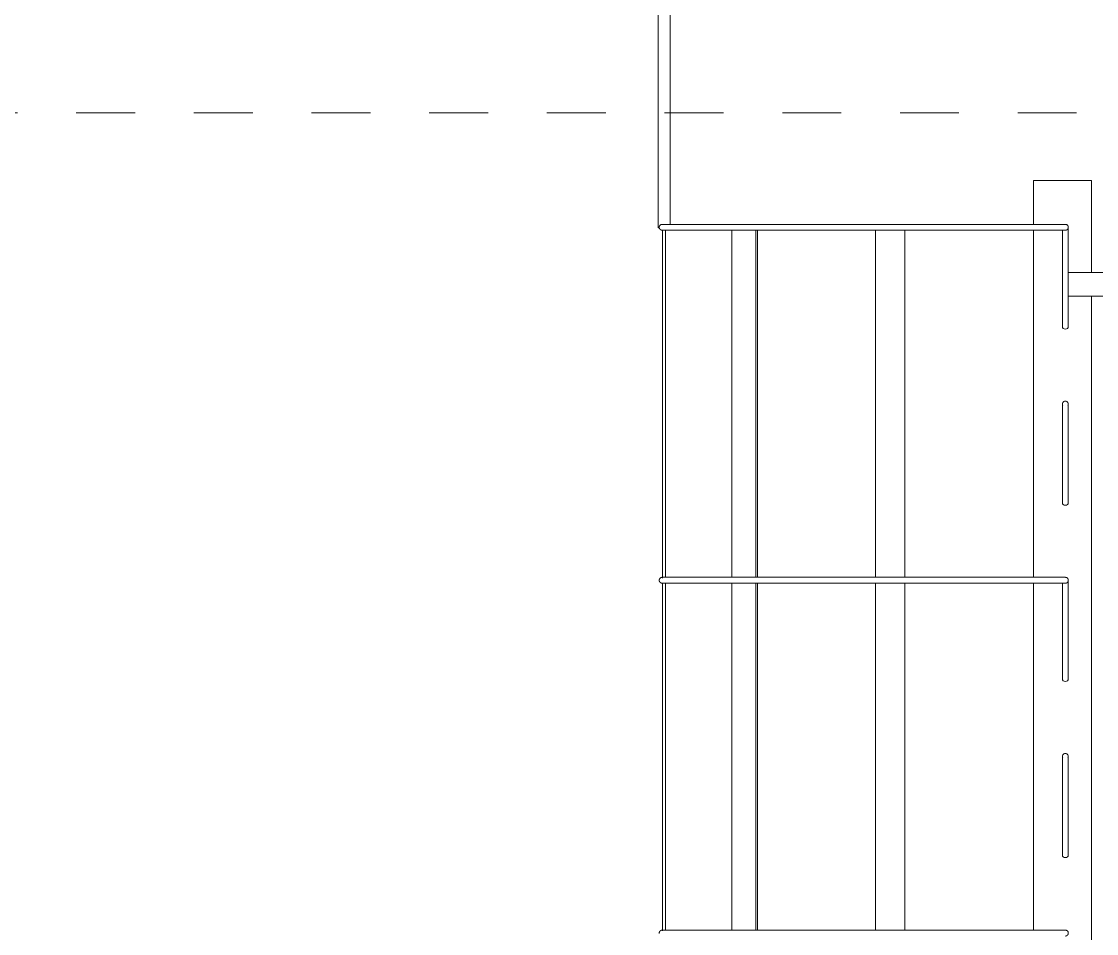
# Model space of a CAD drawing. Header units: metres. Extents: x -3 to 137, y -7 to 15.
# Drawn here: x 111.596 to 113.423, y 9.727 to 11.277 of the extents above; entities that cross this region are included whole.
import ezdxf

# ---------------------------------------------------------------- set-up
doc = ezdxf.new("R2010")
doc.units = ezdxf.units.M
doc.linetypes.add('Centre', pattern=[0.03175, 0.00635, -0.00475, 0.0159, -0.00475])
doc.layers.add('A-FLOR-LEVL', color=7, linetype='Continuous', lineweight=9)
doc.layers.add('A-GENM', color=7, linetype='Continuous', lineweight=9)

# ---------------------------------------------------------------- blocks, each defined once
blk = doc.blocks.new('M_Escalera acceso cubierta - M_Escalera acceso cubierta-2778226-Elevation 6 - a')
at = {"layer": 'A-GENM', "color": 8, "true_color": 0x808080}
for p, q in [((-12.64, 12.1618), (-12.64, 10.9257)), ((-12.62, 10.9318), (-12.62, 12.1618)), ((-12.0024, 11.0065), (-12.0024, 10.9315)), ((-11.9531, 11.0065), (-12.0024, 11.0065)), ((-11.9038, 11.0065), (-11.9531, 11.0065)), ((-11.9038, 10.8497), (-11.9038, 11.0065)), ((-12.64, 10.9257), (-12.639, 10.9257)), ((-11.9481, 10.9318), (-12.3155, 10.9318)), ((-12.6325, 10.3306), (-12.6325, 10.9225)), ((-12.6275, 10.9218), (-12.6275, 10.3317)), ((-12.5151, 10.9217), (-12.5151, 10.3322)), ((-12.4741, 10.922), (-12.4741, 10.3314)), ((-12.4712, 10.922), (-12.4712, 10.3314)), ((-12.3155, 10.9218), (-11.9481, 10.9218)), ((-12.2707, 10.9219), (-12.2707, 10.3317)), ((-12.2207, 10.3317), (-12.2207, 10.9219)), ((-12.0024, 10.922), (-12.0024, 10.3316)), ((-11.9531, 10.8892), (-11.9531, 10.758)), ((-11.9431, 10.758), (-11.9431, 10.8892)), ((-11.5198, 10.8498), (-11.9434, 10.8498)), ((-11.9404, 10.8498), (-11.9434, 10.8498)), ((-11.9433, 10.8098), (-11.5198, 10.8098)), ((-11.9433, 10.8098), (-11.9404, 10.8098)), ((-11.9038, 8.5697), (-11.9038, 10.8098)), ((-11.9531, 10.5898), (-11.9531, 10.4586)), ((-11.9431, 10.4586), (-11.9431, 10.5898)), ((-12.6325, 9.731), (-12.6325, 10.3226)), ((-11.9481, 10.3319), (-12.3155, 10.3319)), ((-12.6275, 10.3219), (-12.6275, 9.7321)), ((-12.5151, 10.3218), (-12.5151, 9.7326)), ((-12.4741, 10.3222), (-12.4741, 9.7318)), ((-12.4712, 10.3221), (-12.4712, 9.7318)), ((-12.3155, 10.3219), (-11.9481, 10.3219)), ((-12.2707, 10.3221), (-12.2707, 9.7321)), ((-12.2207, 9.7321), (-12.2207, 10.3221)), ((-12.0024, 10.3221), (-12.0024, 9.732)), ((-11.9531, 10.2904), (-11.9531, 10.1592)), ((-11.9431, 10.1592), (-11.9431, 10.2904)), ((-11.9531, 9.991), (-11.9531, 9.8599)), ((-11.9431, 9.8599), (-11.9431, 9.991)), ((-11.9481, 9.7323), (-12.3155, 9.7323))]:
    blk.add_line(p, q, dxfattribs=at)
at = {"layer": 'A-GENM', "color": 8, "true_color": 0x808080, "flags": 128}
for points in [[(-12.6383, 10.9268), (-12.6383, 10.927), (-12.6383, 10.9272), (-12.6383, 10.9274), (-12.6382, 10.9276), (-12.6382, 10.9278), (-12.6382, 10.928), (-12.6381, 10.9281), (-12.6381, 10.9283), (-12.638, 10.9285), (-12.6379, 10.9287), (-12.6378, 10.9289), (-12.6377, 10.9291), (-12.6376, 10.9292), (-12.6375, 10.9294), (-12.6374, 10.9296), (-12.6373, 10.9297), (-12.6372, 10.9299), (-12.6371, 10.9301), (-12.6369, 10.9302), (-12.6368, 10.9303), (-12.6366, 10.9305), (-12.6365, 10.9306), (-12.6363, 10.9307), (-12.6362, 10.9309), (-12.636, 10.931), (-12.6358, 10.9311), (-12.6357, 10.9312), (-12.6355, 10.9313), (-12.6353, 10.9313), (-12.6351, 10.9314), (-12.6349, 10.9315), (-12.6347, 10.9316), (-12.6346, 10.9316), (-12.6344, 10.9317), (-12.6342, 10.9317), (-12.634, 10.9317), (-12.6338, 10.9317), (-12.6336, 10.9318), (-12.6334, 10.9318), (-12.6333, 10.9318)], [(-12.6333, 10.9218), (-12.6335, 10.9218), (-12.6337, 10.9218), (-12.6339, 10.9218), (-12.6341, 10.9218), (-12.6343, 10.9219), (-12.6345, 10.9219), (-12.6347, 10.922), (-12.6349, 10.922), (-12.6351, 10.9221), (-12.6353, 10.9222), (-12.6354, 10.9222), (-12.6356, 10.9223), (-12.6358, 10.9224), (-12.636, 10.9225), (-12.6361, 10.9226), (-12.6363, 10.9228), (-12.6365, 10.9229), (-12.6366, 10.923), (-12.6368, 10.9231), (-12.6369, 10.9233), (-12.637, 10.9234), (-12.6372, 10.9236), (-12.6373, 10.9237), (-12.6374, 10.9239), (-12.6375, 10.9241), (-12.6376, 10.9242), (-12.6377, 10.9244), (-12.6378, 10.9246), (-12.6379, 10.9248), (-12.638, 10.925), (-12.638, 10.9251), (-12.6381, 10.9253), (-12.6382, 10.9255), (-12.6382, 10.9257), (-12.6382, 10.9259), (-12.6383, 10.9261), (-12.6383, 10.9263), (-12.6383, 10.9265), (-12.6383, 10.9267), (-12.6383, 10.9268)], [(-12.3155, 10.9318), (-12.3282, 10.9318), (-12.3409, 10.9318), (-12.3535, 10.9318), (-12.3661, 10.9318), (-12.3786, 10.9318), (-12.391, 10.9318), (-12.4033, 10.9318), (-12.4155, 10.9318), (-12.4274, 10.9318), (-12.4393, 10.9318), (-12.4509, 10.9318), (-12.4623, 10.9318), (-12.4734, 10.9318), (-12.4843, 10.9318), (-12.4949, 10.9318), (-12.5053, 10.9318), (-12.5153, 10.9318), (-12.5251, 10.9318), (-12.5344, 10.9318), (-12.5435, 10.9318), (-12.5522, 10.9318), (-12.5604, 10.9318), (-12.5683, 10.9318), (-12.5758, 10.9318), (-12.5829, 10.9318), (-12.5896, 10.9318), (-12.5958, 10.9318), (-12.6016, 10.9318), (-12.6069, 10.9318), (-12.6117, 10.9318), (-12.6161, 10.9318), (-12.62, 10.9318), (-12.6234, 10.9318), (-12.6263, 10.9318), (-12.6287, 10.9318), (-12.6306, 10.9318), (-12.632, 10.9318), (-12.6329, 10.9318), (-12.6333, 10.9318), (-12.6333, 10.9318)], [(-12.6333, 10.9318), (-12.6331, 10.9318), (-12.6323, 10.9318), (-12.631, 10.9318), (-12.6293, 10.9318)], [(-12.62, 10.9318), (-12.6172, 10.9318), (-12.6129, 10.9318), (-12.6082, 10.9318), (-12.603, 10.9318), (-12.5974, 10.9318), (-12.5913, 10.9318), (-12.5848, 10.9318), (-12.5778, 10.9318), (-12.5704, 10.9318), (-12.5626, 10.9318), (-12.5544, 10.9318), (-12.5459, 10.9318), (-12.5369, 10.9318), (-12.5276, 10.9318), (-12.518, 10.9318), (-12.508, 10.9318), (-12.4978, 10.9318), (-12.4872, 10.9318), (-12.4764, 10.9318), (-12.4653, 10.9318), (-12.454, 10.9318), (-12.4424, 10.9318), (-12.4307, 10.9318), (-12.4187, 10.9318), (-12.4066, 10.9318), (-12.3944, 10.9318), (-12.382, 10.9318), (-12.3695, 10.9318), (-12.3569, 10.9318), (-12.3443, 10.9318), (-12.3316, 10.9318), (-12.3189, 10.9318), (-12.3155, 10.9318)], [(-11.9431, 10.8892), (-11.9431, 10.8896), (-11.9431, 10.89), (-11.9431, 10.8905), (-11.9431, 10.891), (-11.9431, 10.8915), (-11.9431, 10.892), (-11.9431, 10.8926), (-11.9431, 10.8931), (-11.9431, 10.8937), (-11.9431, 10.8943), (-11.9431, 10.895), (-11.9431, 10.8956), (-11.9431, 10.8963), (-11.9431, 10.897), (-11.9431, 10.8977), (-11.9431, 10.8984), (-11.9431, 10.8991), (-11.9431, 10.8998), (-11.9431, 10.9006), (-11.9431, 10.9013), (-11.9431, 10.9021), (-11.9431, 10.9029), (-11.9431, 10.9037), (-11.9431, 10.9044), (-11.9431, 10.9052), (-11.9431, 10.906), (-11.9431, 10.9068), (-11.9431, 10.9076), (-11.9431, 10.9083), (-11.9431, 10.9091), (-11.9431, 10.9099), (-11.9431, 10.9106), (-11.9431, 10.9114), (-11.9431, 10.9121), (-11.9431, 10.9129), (-11.9431, 10.9136), (-11.9431, 10.9143), (-11.9431, 10.915), (-11.9431, 10.9157), (-11.9431, 10.9164), (-11.9431, 10.9171), (-11.9431, 10.9177), (-11.9431, 10.9183), (-11.9431, 10.9189), (-11.9431, 10.9195), (-11.9431, 10.9201), (-11.9431, 10.9206), (-11.9431, 10.9211), (-11.9431, 10.9216), (-11.9431, 10.9221), (-11.9431, 10.9225), (-11.9431, 10.9229), (-11.9431, 10.9233), (-11.9431, 10.9237), (-11.9431, 10.924), (-11.9431, 10.9243), (-11.9431, 10.9246), (-11.9431, 10.9248), (-11.9431, 10.925), (-11.9431, 10.9252), (-11.9431, 10.9254), (-11.9431, 10.9255)], [(-12.6287, 10.9218), (-12.6306, 10.9218), (-12.632, 10.9218), (-12.6329, 10.9218), (-12.6333, 10.9218), (-12.6333, 10.9218)], [(-12.6333, 10.9218), (-12.6331, 10.9218), (-12.6323, 10.9218), (-12.631, 10.9218), (-12.6293, 10.9218), (-12.627, 10.9218), (-12.6242, 10.9218), (-12.6209, 10.9218), (-12.6172, 10.9218), (-12.6129, 10.9218), (-12.6082, 10.9218), (-12.603, 10.9218), (-12.5974, 10.9218), (-12.5913, 10.9218), (-12.5848, 10.9218), (-12.5778, 10.9218), (-12.5704, 10.9218), (-12.5626, 10.9218), (-12.5544, 10.9218), (-12.5459, 10.9218), (-12.5369, 10.9218), (-12.5276, 10.9218), (-12.518, 10.9218), (-12.508, 10.9218), (-12.4978, 10.9218), (-12.4872, 10.9218), (-12.4764, 10.9218), (-12.4653, 10.9218), (-12.454, 10.9218), (-12.4424, 10.9218), (-12.4307, 10.9218), (-12.4187, 10.9218), (-12.4066, 10.9218), (-12.3944, 10.9218), (-12.382, 10.9218), (-12.3695, 10.9218), (-12.3569, 10.9218), (-12.3443, 10.9218), (-12.3316, 10.9218), (-12.3189, 10.9218), (-12.3155, 10.9218)], [(-12.5153, 10.9218), (-12.5251, 10.9218), (-12.5344, 10.9218), (-12.5435, 10.9218), (-12.5522, 10.9218), (-12.5604, 10.9218), (-12.5683, 10.9218), (-12.5758, 10.9218), (-12.5829, 10.9218), (-12.5896, 10.9218), (-12.5958, 10.9218), (-12.6016, 10.9218), (-12.6069, 10.9218), (-12.6117, 10.9218), (-12.6161, 10.9218), (-12.62, 10.9218), (-12.6234, 10.9218), (-12.6263, 10.9218), (-12.6275, 10.9218)], [(-12.3155, 10.9218), (-12.3282, 10.9218), (-12.3409, 10.9218), (-12.3535, 10.9218), (-12.3661, 10.9218), (-12.3786, 10.9218), (-12.391, 10.9218), (-12.4033, 10.9218), (-12.4155, 10.9218), (-12.4274, 10.9218), (-12.4393, 10.9218), (-12.4509, 10.9218), (-12.4623, 10.9218), (-12.4712, 10.9218)], [(-11.9531, 10.9218), (-11.9531, 10.9213), (-11.9531, 10.9208), (-11.9531, 10.9203), (-11.9531, 10.9197), (-11.9531, 10.9192), (-11.9531, 10.9186), (-11.9531, 10.918), (-11.9531, 10.9173), (-11.9531, 10.9167), (-11.9531, 10.916), (-11.9531, 10.9153), (-11.9531, 10.9146), (-11.9531, 10.9139), (-11.9531, 10.9132), (-11.9531, 10.9125), (-11.9531, 10.9117), (-11.9531, 10.911), (-11.9531, 10.9102), (-11.9531, 10.9095), (-11.9531, 10.9087), (-11.9531, 10.9079), (-11.9531, 10.9071), (-11.9531, 10.9063), (-11.9531, 10.9056), (-11.9531, 10.9048), (-11.9531, 10.904), (-11.9531, 10.9032), (-11.9531, 10.9025), (-11.9531, 10.9017), (-11.9531, 10.9009), (-11.9531, 10.9002), (-11.9531, 10.8994), (-11.9531, 10.8987), (-11.9531, 10.898), (-11.9531, 10.8973), (-11.9531, 10.8966), (-11.9531, 10.8959), (-11.9531, 10.8953), (-11.9531, 10.8946), (-11.9531, 10.894), (-11.9531, 10.8934), (-11.9531, 10.8928), (-11.9531, 10.8923), (-11.9531, 10.8917), (-11.9531, 10.8912), (-11.9531, 10.8907), (-11.9531, 10.8902), (-11.9531, 10.8898), (-11.9531, 10.8894), (-11.9531, 10.8892)], [(-11.9531, 10.6263), (-11.9531, 10.6263), (-11.9531, 10.6262), (-11.9531, 10.6261), (-11.9531, 10.626), (-11.9531, 10.6259), (-11.9531, 10.6257), (-11.9531, 10.6255), (-11.9531, 10.6253), (-11.9531, 10.625), (-11.9531, 10.6247), (-11.9531, 10.6244), (-11.9531, 10.6241), (-11.9531, 10.6237), (-11.9531, 10.6233), (-11.9531, 10.6229), (-11.9531, 10.6224), (-11.9531, 10.6219), (-11.9531, 10.6214), (-11.9531, 10.6209), (-11.9531, 10.6204), (-11.9531, 10.6198), (-11.9531, 10.6192), (-11.9531, 10.6186), (-11.9531, 10.6179), (-11.9531, 10.6173), (-11.9531, 10.6166), (-11.9531, 10.6159), (-11.9531, 10.6153), (-11.9531, 10.6145), (-11.9531, 10.6138), (-11.9531, 10.6131), (-11.9531, 10.6123), (-11.9531, 10.6116), (-11.9531, 10.6108), (-11.9531, 10.6101), (-11.9531, 10.6093), (-11.9531, 10.6085), (-11.9531, 10.6077), (-11.9531, 10.6069), (-11.9531, 10.6062), (-11.9531, 10.6054), (-11.9531, 10.6046), (-11.9531, 10.6038), (-11.9531, 10.6031), (-11.9531, 10.6023), (-11.9531, 10.6015), (-11.9531, 10.6008), (-11.9531, 10.6), (-11.9531, 10.5993), (-11.9531, 10.5986), (-11.9531, 10.5979), (-11.9531, 10.5972), (-11.9531, 10.5965), (-11.9531, 10.5959), (-11.9531, 10.5952), (-11.9531, 10.5946), (-11.9531, 10.594), (-11.9531, 10.5934), (-11.9531, 10.5929), (-11.9531, 10.5923), (-11.9531, 10.5918), (-11.9531, 10.5913), (-11.9531, 10.5908), (-11.9531, 10.5904), (-11.9531, 10.59), (-11.9531, 10.5898)], [(-11.9431, 10.5898), (-11.9431, 10.5902), (-11.9431, 10.5906), (-11.9431, 10.5911), (-11.9431, 10.5916), (-11.9431, 10.5921), (-11.9431, 10.5926), (-11.9431, 10.5932), (-11.9431, 10.5937), (-11.9431, 10.5943), (-11.9431, 10.5949), (-11.9431, 10.5956), (-11.9431, 10.5962), (-11.9431, 10.5969), (-11.9431, 10.5976), (-11.9431, 10.5983), (-11.9431, 10.599), (-11.9431, 10.5997), (-11.9431, 10.6005), (-11.9431, 10.6012), (-11.9431, 10.602), (-11.9431, 10.6027), (-11.9431, 10.6035), (-11.9431, 10.6043), (-11.9431, 10.605), (-11.9431, 10.6058), (-11.9431, 10.6066), (-11.9431, 10.6074), (-11.9431, 10.6082), (-11.9431, 10.6089), (-11.9431, 10.6097), (-11.9431, 10.6105), (-11.9431, 10.6112), (-11.9431, 10.612), (-11.9431, 10.6127), (-11.9431, 10.6135), (-11.9431, 10.6142), (-11.9431, 10.6149), (-11.9431, 10.6156), (-11.9431, 10.6163), (-11.9431, 10.617), (-11.9431, 10.6177), (-11.9431, 10.6183), (-11.9431, 10.6189), (-11.9431, 10.6195), (-11.9431, 10.6201), (-11.9431, 10.6207), (-11.9431, 10.6212), (-11.9431, 10.6217), (-11.9431, 10.6222), (-11.9431, 10.6227), (-11.9431, 10.6231), (-11.9431, 10.6235), (-11.9431, 10.6239), (-11.9431, 10.6243), (-11.9431, 10.6246), (-11.9431, 10.6249), (-11.9431, 10.6252), (-11.9431, 10.6254), (-11.9431, 10.6256), (-11.9431, 10.6258), (-11.9431, 10.626), (-11.9431, 10.6261), (-11.9431, 10.6262), (-11.9431, 10.6262), (-11.9431, 10.6263), (-11.9431, 10.6263)], [(-12.6383, 10.3269), (-12.6383, 10.3271), (-12.6383, 10.3273), (-12.6383, 10.3275), (-12.6382, 10.3277), (-12.6382, 10.3279), (-12.6382, 10.3281), (-12.6381, 10.3283), (-12.6381, 10.3285), (-12.638, 10.3286), (-12.6379, 10.3288), (-12.6378, 10.329), (-12.6377, 10.3292), (-12.6376, 10.3294), (-12.6375, 10.3295), (-12.6374, 10.3297), (-12.6373, 10.3299), (-12.6372, 10.33), (-12.6371, 10.3302), (-12.6369, 10.3303), (-12.6368, 10.3305), (-12.6366, 10.3306), (-12.6365, 10.3307), (-12.6363, 10.3309), (-12.6362, 10.331), (-12.636, 10.3311), (-12.6358, 10.3312), (-12.6357, 10.3313), (-12.6355, 10.3314), (-12.6353, 10.3315), (-12.6351, 10.3315), (-12.6349, 10.3316), (-12.6347, 10.3317), (-12.6346, 10.3317), (-12.6344, 10.3318), (-12.6342, 10.3318), (-12.634, 10.3318), (-12.6338, 10.3319), (-12.6336, 10.3319), (-12.6334, 10.3319), (-12.6333, 10.3319)], [(-12.6333, 10.3219), (-12.6335, 10.3219), (-12.6337, 10.3219), (-12.6339, 10.3219), (-12.6341, 10.3219), (-12.6343, 10.322), (-12.6345, 10.322), (-12.6347, 10.3221), (-12.6349, 10.3221), (-12.6351, 10.3222), (-12.6353, 10.3223), (-12.6354, 10.3224), (-12.6356, 10.3225), (-12.6358, 10.3225), (-12.636, 10.3226), (-12.6361, 10.3228), (-12.6363, 10.3229), (-12.6365, 10.323), (-12.6366, 10.3231), (-12.6368, 10.3233), (-12.6369, 10.3234), (-12.637, 10.3235), (-12.6372, 10.3237), (-12.6373, 10.3239), (-12.6374, 10.324), (-12.6375, 10.3242), (-12.6376, 10.3244), (-12.6377, 10.3245), (-12.6378, 10.3247), (-12.6379, 10.3249), (-12.638, 10.3251), (-12.638, 10.3253), (-12.6381, 10.3255), (-12.6382, 10.3256), (-12.6382, 10.3258), (-12.6382, 10.326), (-12.6383, 10.3262), (-12.6383, 10.3264), (-12.6383, 10.3266), (-12.6383, 10.3268), (-12.6383, 10.3269)], [(-12.3155, 10.3319), (-12.3282, 10.3319), (-12.3409, 10.3319), (-12.3535, 10.3319), (-12.3661, 10.3319), (-12.3786, 10.3319), (-12.391, 10.3319), (-12.4033, 10.3319), (-12.4155, 10.3319), (-12.4274, 10.3319), (-12.4393, 10.3319), (-12.4509, 10.3319), (-12.4623, 10.3319), (-12.4734, 10.3319), (-12.4843, 10.3319), (-12.4949, 10.3319), (-12.5053, 10.3319), (-12.5153, 10.3319), (-12.5251, 10.3319), (-12.5344, 10.3319), (-12.5435, 10.3319), (-12.5522, 10.3319), (-12.5604, 10.3319), (-12.5683, 10.3319), (-12.5758, 10.3319), (-12.5829, 10.3319), (-12.5896, 10.3319), (-12.5958, 10.3319), (-12.6016, 10.3319), (-12.6069, 10.3319), (-12.6117, 10.3319), (-12.6161, 10.3319), (-12.62, 10.3319), (-12.6234, 10.3319), (-12.6263, 10.3319), (-12.6287, 10.3319), (-12.6306, 10.3319), (-12.632, 10.3319), (-12.6329, 10.3319), (-12.6333, 10.3319), (-12.6333, 10.3319)], [(-12.6333, 10.3319), (-12.6331, 10.3319), (-12.6323, 10.3319), (-12.631, 10.3319), (-12.6293, 10.3319)], [(-12.627, 10.3319), (-12.6242, 10.3319), (-12.6209, 10.3319), (-12.6172, 10.3319), (-12.6129, 10.3319), (-12.6082, 10.3319), (-12.603, 10.3319), (-12.5974, 10.3319), (-12.5913, 10.3319), (-12.5848, 10.3319), (-12.5778, 10.3319), (-12.5704, 10.3319), (-12.5626, 10.3319), (-12.5544, 10.3319), (-12.5459, 10.3319), (-12.5369, 10.3319), (-12.5276, 10.3319), (-12.518, 10.3319), (-12.5151, 10.3319)], [(-12.4712, 10.3319), (-12.4653, 10.3319), (-12.454, 10.3319), (-12.4424, 10.3319), (-12.4307, 10.3319), (-12.4187, 10.3319), (-12.4066, 10.3319), (-12.3944, 10.3319), (-12.382, 10.3319), (-12.3695, 10.3319), (-12.3569, 10.3319), (-12.3443, 10.3319), (-12.3316, 10.3319), (-12.3189, 10.3319), (-12.3155, 10.3319)], [(-11.9431, 10.2904), (-11.9431, 10.2908), (-11.9431, 10.2912), (-11.9431, 10.2917), (-11.9431, 10.2922), (-11.9431, 10.2927), (-11.9431, 10.2932), (-11.9431, 10.2938), (-11.9431, 10.2943), (-11.9431, 10.2949), (-11.9431, 10.2956), (-11.9431, 10.2962), (-11.9431, 10.2968), (-11.9431, 10.2975), (-11.9431, 10.2982), (-11.9431, 10.2989), (-11.9431, 10.2996), (-11.9431, 10.3003), (-11.9431, 10.3011), (-11.9431, 10.3018), (-11.9431, 10.3026), (-11.9431, 10.3033), (-11.9431, 10.3041), (-11.9431, 10.3049), (-11.9431, 10.3056), (-11.9431, 10.3064), (-11.9431, 10.3072), (-11.9431, 10.308), (-11.9431, 10.3088), (-11.9431, 10.3095), (-11.9431, 10.3103), (-11.9431, 10.3111), (-11.9431, 10.3118), (-11.9431, 10.3126), (-11.9431, 10.3134), (-11.9431, 10.3141), (-11.9431, 10.3148), (-11.9431, 10.3155), (-11.9431, 10.3162), (-11.9431, 10.3169), (-11.9431, 10.3176), (-11.9431, 10.3183), (-11.9431, 10.3189), (-11.9431, 10.3195), (-11.9431, 10.3201), (-11.9431, 10.3207), (-11.9431, 10.3213), (-11.9431, 10.3218), (-11.9431, 10.3223), (-11.9431, 10.3228), (-11.9431, 10.3233), (-11.9431, 10.3237), (-11.9431, 10.3241), (-11.9431, 10.3245), (-11.9431, 10.3249), (-11.9431, 10.3252), (-11.9431, 10.3255)], [(-12.6287, 10.3219), (-12.6306, 10.3219), (-12.632, 10.3219), (-12.6329, 10.3219), (-12.6333, 10.3219), (-12.6333, 10.3219)], [(-12.6333, 10.3219), (-12.6331, 10.3219), (-12.6323, 10.3219), (-12.631, 10.3219), (-12.6293, 10.3219), (-12.627, 10.3219), (-12.6242, 10.3219), (-12.6209, 10.3219), (-12.6172, 10.3219), (-12.6129, 10.3219), (-12.6082, 10.3219), (-12.603, 10.3219), (-12.5974, 10.3219), (-12.5913, 10.3219), (-12.5848, 10.3219), (-12.5778, 10.3219), (-12.5704, 10.3219), (-12.5626, 10.3219), (-12.5544, 10.3219), (-12.5459, 10.3219), (-12.5369, 10.3219), (-12.5276, 10.3219), (-12.518, 10.3219), (-12.508, 10.3219), (-12.4978, 10.3219), (-12.4872, 10.3219), (-12.4764, 10.3219), (-12.4653, 10.3219), (-12.454, 10.3219), (-12.4424, 10.3219), (-12.4307, 10.3219), (-12.4187, 10.3219), (-12.4066, 10.3219), (-12.3944, 10.3219), (-12.382, 10.3219), (-12.3695, 10.3219), (-12.3569, 10.3219), (-12.3443, 10.3219), (-12.3316, 10.3219), (-12.3189, 10.3219), (-12.3155, 10.3219)], [(-12.5153, 10.3219), (-12.5251, 10.3219), (-12.5344, 10.3219), (-12.5435, 10.3219), (-12.5522, 10.3219), (-12.5604, 10.3219), (-12.5683, 10.3219), (-12.5758, 10.3219), (-12.5829, 10.3219), (-12.5896, 10.3219), (-12.5958, 10.3219), (-12.6016, 10.3219), (-12.6069, 10.3219), (-12.6117, 10.3219), (-12.6161, 10.3219), (-12.62, 10.3219), (-12.6234, 10.3219), (-12.6263, 10.3219), (-12.6275, 10.3219)], [(-12.3155, 10.3219), (-12.3282, 10.3219), (-12.3409, 10.3219), (-12.3535, 10.3219), (-12.3661, 10.3219), (-12.3786, 10.3219), (-12.391, 10.3219), (-12.4033, 10.3219), (-12.4155, 10.3219), (-12.4274, 10.3219), (-12.4393, 10.3219), (-12.4509, 10.3219), (-12.4623, 10.3219), (-12.4712, 10.3219)], [(-11.9531, 10.322), (-11.9531, 10.3215), (-11.9531, 10.321), (-11.9531, 10.3204), (-11.9531, 10.3198), (-11.9531, 10.3192), (-11.9531, 10.3185), (-11.9531, 10.3179), (-11.9531, 10.3172), (-11.9531, 10.3166), (-11.9531, 10.3159), (-11.9531, 10.3151), (-11.9531, 10.3144), (-11.9531, 10.3137), (-11.9531, 10.3129), (-11.9531, 10.3122), (-11.9531, 10.3114), (-11.9531, 10.3107), (-11.9531, 10.3099), (-11.9531, 10.3091), (-11.9531, 10.3083), (-11.9531, 10.3075), (-11.9531, 10.3068), (-11.9531, 10.306), (-11.9531, 10.3052), (-11.9531, 10.3044), (-11.9531, 10.3037), (-11.9531, 10.3029), (-11.9531, 10.3021), (-11.9531, 10.3014), (-11.9531, 10.3006), (-11.9531, 10.2999), (-11.9531, 10.2992), (-11.9531, 10.2985), (-11.9531, 10.2978), (-11.9531, 10.2971), (-11.9531, 10.2965), (-11.9531, 10.2958), (-11.9531, 10.2952), (-11.9531, 10.2946), (-11.9531, 10.294), (-11.9531, 10.2935), (-11.9531, 10.2929), (-11.9531, 10.2924), (-11.9531, 10.2919), (-11.9531, 10.2914), (-11.9531, 10.291), (-11.9531, 10.2906), (-11.9531, 10.2904)], [(-11.9531, 10.0275), (-11.9531, 10.0275), (-11.9531, 10.0274), (-11.9531, 10.0273), (-11.9531, 10.0272), (-11.9531, 10.0271), (-11.9531, 10.0269), (-11.9531, 10.0267), (-11.9531, 10.0265), (-11.9531, 10.0262), (-11.9531, 10.0259), (-11.9531, 10.0256), (-11.9531, 10.0253), (-11.9531, 10.0249), (-11.9531, 10.0245), (-11.9531, 10.0241), (-11.9531, 10.0236), (-11.9531, 10.0231), (-11.9531, 10.0226), (-11.9531, 10.0221), (-11.9531, 10.0216), (-11.9531, 10.021), (-11.9531, 10.0204), (-11.9531, 10.0198), (-11.9531, 10.0192), (-11.9531, 10.0185), (-11.9531, 10.0178), (-11.9531, 10.0172), (-11.9531, 10.0165), (-11.9531, 10.0157), (-11.9531, 10.015), (-11.9531, 10.0143), (-11.9531, 10.0135), (-11.9531, 10.0128), (-11.9531, 10.012), (-11.9531, 10.0113), (-11.9531, 10.0105), (-11.9531, 10.0097), (-11.9531, 10.0089), (-11.9531, 10.0082), (-11.9531, 10.0074), (-11.9531, 10.0066), (-11.9531, 10.0058), (-11.9531, 10.005), (-11.9531, 10.0043), (-11.9531, 10.0035), (-11.9531, 10.0027), (-11.9531, 10.002), (-11.9531, 10.0013), (-11.9531, 10.0005), (-11.9531, 9.9998), (-11.9531, 9.9991), (-11.9531, 9.9984), (-11.9531, 9.9977), (-11.9531, 9.9971), (-11.9531, 9.9964), (-11.9531, 9.9958), (-11.9531, 9.9952), (-11.9531, 9.9946), (-11.9531, 9.9941), (-11.9531, 9.9935), (-11.9531, 9.993), (-11.9531, 9.9925), (-11.9531, 9.9921), (-11.9531, 9.9916), (-11.9531, 9.9912), (-11.9531, 9.991)], [(-11.9431, 9.991), (-11.9431, 9.9914), (-11.9431, 9.9918), (-11.9431, 9.9923), (-11.9431, 9.9928), (-11.9431, 9.9933), (-11.9431, 9.9938), (-11.9431, 9.9944), (-11.9431, 9.9949), (-11.9431, 9.9955), (-11.9431, 9.9962), (-11.9431, 9.9968), (-11.9431, 9.9974), (-11.9431, 9.9981), (-11.9431, 9.9988), (-11.9431, 9.9995), (-11.9431, 10.0002), (-11.9431, 10.0009), (-11.9431, 10.0017), (-11.9431, 10.0024), (-11.9431, 10.0032), (-11.9431, 10.0039), (-11.9431, 10.0047), (-11.9431, 10.0055), (-11.9431, 10.0062), (-11.9431, 10.007), (-11.9431, 10.0078), (-11.9431, 10.0086), (-11.9431, 10.0094), (-11.9431, 10.0101), (-11.9431, 10.0109), (-11.9431, 10.0117), (-11.9431, 10.0125), (-11.9431, 10.0132), (-11.9431, 10.014), (-11.9431, 10.0147), (-11.9431, 10.0154), (-11.9431, 10.0161), (-11.9431, 10.0168), (-11.9431, 10.0175), (-11.9431, 10.0182), (-11.9431, 10.0189), (-11.9431, 10.0195), (-11.9431, 10.0201), (-11.9431, 10.0207), (-11.9431, 10.0213), (-11.9431, 10.0219), (-11.9431, 10.0224), (-11.9431, 10.0229), (-11.9431, 10.0234), (-11.9431, 10.0239), (-11.9431, 10.0243), (-11.9431, 10.0247), (-11.9431, 10.0251), (-11.9431, 10.0255), (-11.9431, 10.0258), (-11.9431, 10.0261), (-11.9431, 10.0264), (-11.9431, 10.0266), (-11.9431, 10.0268), (-11.9431, 10.027), (-11.9431, 10.0272), (-11.9431, 10.0273), (-11.9431, 10.0274), (-11.9431, 10.0275), (-11.9431, 10.0275), (-11.9431, 10.0275)], [(-12.6383, 9.7273), (-12.6383, 9.7275), (-12.6383, 9.7277), (-12.6383, 9.7279), (-12.6382, 9.7281), (-12.6382, 9.7283), (-12.6382, 9.7285), (-12.6381, 9.7287), (-12.6381, 9.7289), (-12.638, 9.729), (-12.6379, 9.7292), (-12.6378, 9.7294), (-12.6377, 9.7296), (-12.6376, 9.7298), (-12.6375, 9.7299), (-12.6374, 9.7301), (-12.6373, 9.7303), (-12.6372, 9.7304), (-12.6371, 9.7306), (-12.6369, 9.7307), (-12.6368, 9.7309), (-12.6366, 9.731), (-12.6365, 9.7311), (-12.6363, 9.7313), (-12.6362, 9.7314), (-12.636, 9.7315), (-12.6358, 9.7316), (-12.6357, 9.7317), (-12.6355, 9.7318), (-12.6353, 9.7319), (-12.6351, 9.7319), (-12.6349, 9.732), (-12.6347, 9.7321), (-12.6346, 9.7321), (-12.6344, 9.7322), (-12.6342, 9.7322), (-12.634, 9.7322), (-12.6338, 9.7323), (-12.6336, 9.7323), (-12.6334, 9.7323), (-12.6333, 9.7323)], [(-12.6382, 9.7264), (-12.6383, 9.7266), (-12.6383, 9.7268), (-12.6383, 9.727), (-12.6383, 9.7272), (-12.6383, 9.7273)], [(-12.3155, 9.7323), (-12.3282, 9.7323), (-12.3409, 9.7323), (-12.3535, 9.7323), (-12.3661, 9.7323), (-12.3786, 9.7323), (-12.391, 9.7323), (-12.4033, 9.7323), (-12.4155, 9.7323), (-12.4274, 9.7323), (-12.4393, 9.7323), (-12.4509, 9.7323), (-12.4623, 9.7323), (-12.4734, 9.7323), (-12.4843, 9.7323), (-12.4949, 9.7323), (-12.5053, 9.7323), (-12.5153, 9.7323), (-12.5251, 9.7323), (-12.5344, 9.7323), (-12.5435, 9.7323), (-12.5522, 9.7323), (-12.5604, 9.7323), (-12.5683, 9.7323), (-12.5758, 9.7323), (-12.5829, 9.7323), (-12.5896, 9.7323), (-12.5958, 9.7323), (-12.6016, 9.7323), (-12.6069, 9.7323), (-12.6117, 9.7323), (-12.6161, 9.7323), (-12.62, 9.7323), (-12.6234, 9.7323), (-12.6263, 9.7323), (-12.6287, 9.7323), (-12.6306, 9.7323), (-12.632, 9.7323), (-12.6329, 9.7323), (-12.6333, 9.7323), (-12.6333, 9.7323)], [(-12.6333, 9.7323), (-12.6331, 9.7323), (-12.6323, 9.7323), (-12.631, 9.7323), (-12.6293, 9.7323)], [(-12.627, 9.7323), (-12.6242, 9.7323), (-12.6209, 9.7323), (-12.6172, 9.7323), (-12.6129, 9.7323), (-12.6082, 9.7323), (-12.603, 9.7323), (-12.5974, 9.7323), (-12.5913, 9.7323), (-12.5848, 9.7323), (-12.5778, 9.7323), (-12.5704, 9.7323), (-12.5626, 9.7323), (-12.5544, 9.7323), (-12.5459, 9.7323), (-12.5369, 9.7323), (-12.5276, 9.7323), (-12.518, 9.7323), (-12.5151, 9.7323)], [(-12.4712, 9.7323), (-12.4653, 9.7323), (-12.454, 9.7323), (-12.4424, 9.7323), (-12.4307, 9.7323), (-12.4187, 9.7323), (-12.4066, 9.7323), (-12.3944, 9.7323), (-12.382, 9.7323), (-12.3695, 9.7323), (-12.3569, 9.7323), (-12.3443, 9.7323), (-12.3316, 9.7323), (-12.3189, 9.7323), (-12.3155, 9.7323)]]:
    blk.add_lwpolyline(points, dxfattribs=at)
at = {"layer": 'A-GENM', "color": 8, "true_color": 0x808080}
for centre, start, end in [((-11.9481, 10.9257), 330, 0), ((-11.9481, 10.6263), 90, 210), ((-11.9481, 10.6263), 330, 90), ((-11.9481, 10.0275), 90, 210), ((-11.9481, 10.0275), 330, 90)]:
    blk.add_arc(centre, 0.005, start, end, dxfattribs=at)
for centre, major_axis, start_param, end_param in [((-11.9481, 10.758), (0.005, 0), 3.141593, 4.712389), ((-11.9481, 10.758), (-0.005, 0), 1.570796, 3.141593), ((-11.9481, 10.4586), (0.005, 0), 3.141593, 4.712389), ((-11.9481, 10.4586), (-0.005, 0), 1.570796, 3.141593), ((-11.9481, 10.1592), (0.005, 0), 3.141593, 4.712389), ((-11.9481, 10.1592), (-0.005, 0), 1.570796, 3.141593), ((-11.9481, 9.8599), (0.005, 0), 3.141593, 4.712389), ((-11.9481, 9.8599), (-0.005, 0), 1.570796, 3.141593)]:
    blk.add_ellipse(centre, major_axis=major_axis, ratio=0.866025, start_param=start_param, end_param=end_param, dxfattribs=at)
for points, knots in [([(-11.9431, 10.9268), (-11.9431, 10.9272), (-11.9432, 10.9279), (-11.9435, 10.9287), (-11.9437, 10.9293), (-11.9441, 10.9297), (-11.9443, 10.9301), (-11.9446, 10.9304), (-11.945, 10.9307), (-11.9455, 10.931), (-11.9459, 10.9312), (-11.9462, 10.9314), (-11.9465, 10.9315), (-11.9468, 10.9316), (-11.9471, 10.9317), (-11.9474, 10.9317), (-11.9478, 10.9318), (-11.948, 10.9318), (-11.9481, 10.9318)], [0, 0, 0, 0, 0.0833333, 0.125, 0.1666667, 0.2083333, 0.2291667, 0.25, 0.2916667, 0.3333333, 0.3541667, 0.375, 0.3958333, 0.4166667, 0.4375, 0.4583333, 0.4791667, 0.5, 0.5, 0.5, 0.5]), ([(-11.9481, 10.9218), (-11.948, 10.9218), (-11.9478, 10.9218), (-11.9474, 10.9218), (-11.9471, 10.9219), (-11.9468, 10.9219), (-11.9465, 10.922), (-11.9462, 10.9221), (-11.9459, 10.9223), (-11.9456, 10.9224), (-11.9453, 10.9226), (-11.945, 10.9229), (-11.9446, 10.9231), (-11.9443, 10.9235), (-11.9441, 10.9238), (-11.9437, 10.9243), (-11.9435, 10.9248), (-11.9432, 10.9257), (-11.9431, 10.9263), (-11.9431, 10.9268)], [0.5, 0.5, 0.5, 0.5, 0.5208333, 0.5416667, 0.5625, 0.5833333, 0.6041667, 0.625, 0.6458333, 0.6666667, 0.6875, 0.7083333, 0.75, 0.7708333, 0.7916667, 0.8333333, 0.875, 0.9166667, 1, 1, 1, 1]), ([(-11.9431, 10.3269), (-11.9431, 10.3273), (-11.9432, 10.328), (-11.9435, 10.3288), (-11.9437, 10.3294), (-11.9441, 10.3298), (-11.9443, 10.3302), (-11.9446, 10.3305), (-11.945, 10.3309), (-11.9455, 10.3312), (-11.9459, 10.3314), (-11.9462, 10.3315), (-11.9465, 10.3316), (-11.9468, 10.3317), (-11.9471, 10.3318), (-11.9474, 10.3318), (-11.9478, 10.3319), (-11.948, 10.3319), (-11.9481, 10.3319)], [0, 0, 0, 0, 0.0833333, 0.125, 0.1666667, 0.2083333, 0.2291667, 0.25, 0.2916667, 0.3333333, 0.3541667, 0.375, 0.3958333, 0.4166667, 0.4375, 0.4583333, 0.4791667, 0.5, 0.5, 0.5, 0.5]), ([(-11.9481, 10.3219), (-11.948, 10.3219), (-11.9478, 10.3219), (-11.9474, 10.3219), (-11.9471, 10.322), (-11.9468, 10.3221), (-11.9465, 10.3221), (-11.9462, 10.3223), (-11.9459, 10.3224), (-11.9456, 10.3226), (-11.9453, 10.3227), (-11.945, 10.323), (-11.9446, 10.3233), (-11.9443, 10.3236), (-11.9441, 10.3239), (-11.9437, 10.3244), (-11.9435, 10.325), (-11.9432, 10.3258), (-11.9431, 10.3264), (-11.9431, 10.3269)], [0.5, 0.5, 0.5, 0.5, 0.5208333, 0.5416667, 0.5625, 0.5833333, 0.6041667, 0.625, 0.6458333, 0.6666667, 0.6875, 0.7083333, 0.75, 0.7708333, 0.7916667, 0.8333333, 0.875, 0.9166667, 1, 1, 1, 1]), ([(-11.9431, 9.7273), (-11.9431, 9.7277), (-11.9432, 9.7284), (-11.9435, 9.7292), (-11.9437, 9.7298), (-11.9441, 9.7302), (-11.9443, 9.7306), (-11.9446, 9.7309), (-11.945, 9.7313), (-11.9455, 9.7316), (-11.9459, 9.7318), (-11.9462, 9.7319), (-11.9465, 9.732), (-11.9468, 9.7321), (-11.9471, 9.7322), (-11.9474, 9.7322), (-11.9478, 9.7323), (-11.948, 9.7323), (-11.9481, 9.7323)], [0, 0, 0, 0, 0.0833333, 0.125, 0.1666667, 0.2083333, 0.2291667, 0.25, 0.2916667, 0.3333333, 0.3541667, 0.375, 0.3958333, 0.4166667, 0.4375, 0.4583333, 0.4791667, 0.5, 0.5, 0.5, 0.5]), ([(-11.9481, 9.7223), (-11.948, 9.7223), (-11.9478, 9.7223), (-11.9474, 9.7223), (-11.9471, 9.7224), (-11.9468, 9.7224), (-11.9465, 9.7225), (-11.9462, 9.7227), (-11.9459, 9.7228), (-11.9456, 9.7229), (-11.9453, 9.7231), (-11.945, 9.7234), (-11.9446, 9.7237), (-11.9443, 9.724), (-11.9441, 9.7243), (-11.9437, 9.7248), (-11.9435, 9.7254), (-11.9432, 9.7262), (-11.9431, 9.7268), (-11.9431, 9.7273)], [0.5, 0.5, 0.5, 0.5, 0.5208333, 0.5416667, 0.5625, 0.5833333, 0.6041667, 0.625, 0.6458333, 0.6666667, 0.6875, 0.7083333, 0.75, 0.7708333, 0.7916667, 0.8333333, 0.875, 0.9166667, 1, 1, 1, 1])]:
    blk.add_open_spline(points, degree=3, knots=knots, dxfattribs=at)

msp = doc.modelspace()

# ---------------------------------------------------------------- linework, layer by layer
at = {"layer": 'A-FLOR-LEVL', "color": 253, "linetype": 'Centre', "true_color": 0xaaaaaa}
msp.add_line((106.6894, 11.1211), (134.0669, 11.1211), dxfattribs=at)

# ---------------------------------------------------------------- block references
at = {"layer": 'A-GENM', "color": 8, "true_color": 0x808080}
msp.add_blockref('M_Escalera acceso cubierta - M_Escalera acceso cubierta-2778226-Elevation 6 - a', (125.3185, 0), dxfattribs=at)

doc.saveas('drawing.dxf')
